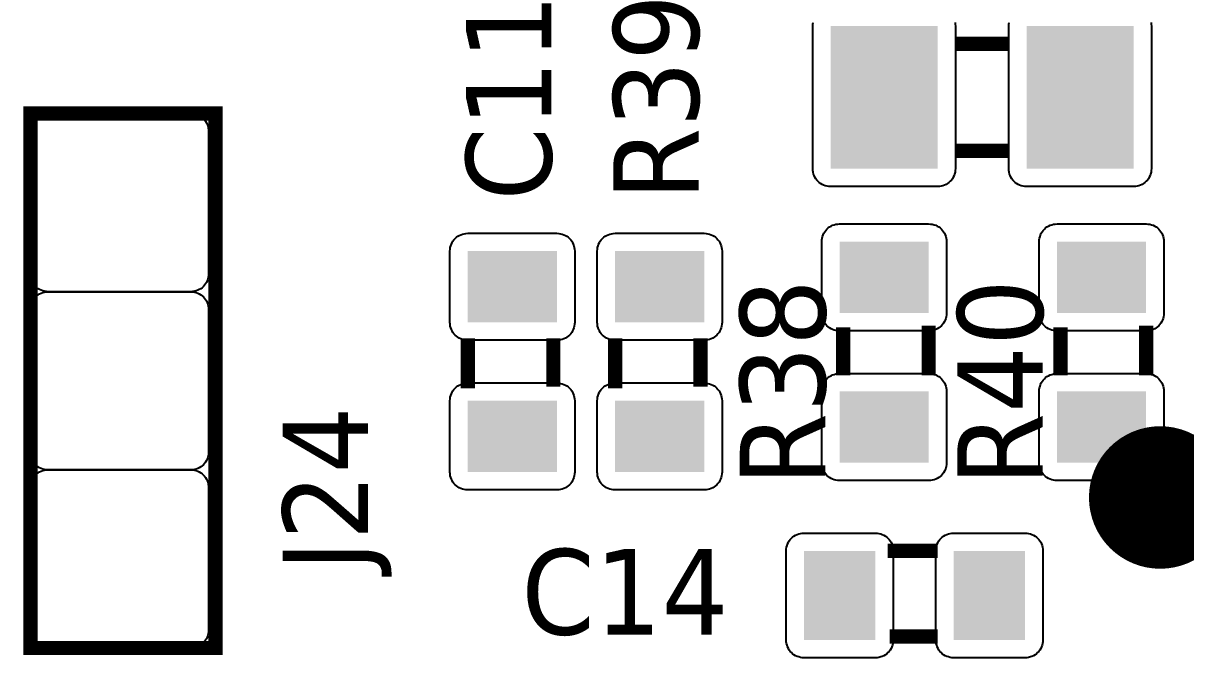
# Model space of a CAD drawing. Header units: millimetres. Extents: x 123.5 to 144.3, y 105.4 to 121.6.
# Drawn here: x 127.36 to 128.534, y 112.084 to 112.725 of the extents above; entities that cross this region are included whole.
import ezdxf

# ---------------------------------------------------------------- set-up
doc = ezdxf.new("R2010")
doc.units = ezdxf.units.MM
doc.layers.add('DESC', color=250, linetype='Continuous')
doc.styles.get("Standard").update_dxf_attribs({"font": 'tahoma.ttf'})

# ---------------------------------------------------------------- blocks, each defined once
blk = doc.blocks.new('RPAD')
blk.add_trace([(-0.5, -0.5), (-0.5, 0.5), (0.5, -0.5), (0.5, 0.5)])
blk = doc.blocks.new('EPAD')
at = {"const_width": 0.5}
blk.add_lwpolyline([(-0.25, 0, 1), (0.25, 0, 1)], format="xyb", close=True, dxfattribs=at)
blk = doc.blocks.new('DIELEC-AUT006')
for points in [[(148.11015, 112.51286), (148.11037, 112.51135), (148.11044, 112.5098), (148.11044, 112.3898), (148.11037, 112.38824), (148.11015, 112.38673), (148.10978, 112.38528), (148.10929, 112.38389), (148.10866, 112.38258), (148.10792, 112.38134), (148.10707, 112.38019), (148.10611, 112.37913), (148.10505, 112.37817), (148.1039, 112.37732), (148.10266, 112.37658), (148.10135, 112.37595), (148.09996, 112.37546), (148.09851, 112.37509), (148.097, 112.37487), (148.09544, 112.3748), (148.00544, 112.3748), (148.00389, 112.37487), (148.00238, 112.37509), (148.00093, 112.37546), (147.99954, 112.37595), (147.99823, 112.37658), (147.99699, 112.37732), (147.99584, 112.37817), (147.99478, 112.37913), (147.99382, 112.38019), (147.99297, 112.38134), (147.99223, 112.38258), (147.9916, 112.38389), (147.99111, 112.38528), (147.99074, 112.38673), (147.99052, 112.38824), (147.99044, 112.3898), (147.99044, 112.5098), (147.99052, 112.51135), (147.99074, 112.51286)], [(148.27515, 112.51286), (148.27537, 112.51135), (148.27544, 112.5098), (148.27544, 112.3898), (148.27537, 112.38824), (148.27515, 112.38673), (148.27478, 112.38528), (148.27429, 112.38389), (148.27366, 112.38258), (148.27292, 112.38134), (148.27207, 112.38019), (148.27111, 112.37913), (148.27005, 112.37817), (148.2689, 112.37732), (148.26766, 112.37658), (148.26635, 112.37595), (148.26496, 112.37546), (148.26351, 112.37509), (148.262, 112.37487), (148.26044, 112.3748), (148.17044, 112.3748), (148.16889, 112.37487), (148.16738, 112.37509), (148.16593, 112.37546), (148.16454, 112.37595), (148.16323, 112.37658), (148.16199, 112.37732), (148.16084, 112.37817), (148.15978, 112.37913), (148.15882, 112.38019), (148.15797, 112.38134), (148.15723, 112.38258), (148.1566, 112.38389), (148.15611, 112.38528), (148.15574, 112.38673), (148.15552, 112.38824), (148.15544, 112.3898), (148.15544, 112.5098), (148.15552, 112.51135), (148.15574, 112.51286)]]:
    blk.add_lwpolyline(points)
at = {"const_width": 0.012}
for points in [[(148.11044, 112.4948), (148.15544, 112.4948)], [(148.11044, 112.4948), (148.15544, 112.4948)], [(148.11044, 112.4948), (148.15544, 112.4948)], [(147.33174, 111.98621), (147.48765, 111.98621), (147.48765, 112.43621), (147.33174, 112.43621), (147.33174, 111.98621)], [(147.33174, 111.98621), (147.48765, 111.98621), (147.48765, 112.43621), (147.33174, 112.43621), (147.33174, 111.98621)], [(147.33174, 111.98621), (147.48765, 111.98621), (147.48765, 112.43621), (147.33174, 112.43621), (147.33174, 111.98621)], [(148.11044, 112.4048), (148.15544, 112.4048)], [(148.11044, 112.4048), (148.15544, 112.4048)], [(148.11044, 112.4048), (148.15544, 112.4048)], [(148.01594, 112.21574), (148.01594, 112.25624)], [(148.01594, 112.21574), (148.01594, 112.25624)], [(148.01594, 112.21574), (148.01594, 112.25624)], [(148.08794, 112.21574), (148.08794, 112.25774)], [(148.08794, 112.21574), (148.08794, 112.25774)], [(148.08794, 112.21574), (148.08794, 112.25774)], [(148.19902, 112.21574), (148.19902, 112.25624)], [(148.19902, 112.21574), (148.19902, 112.25624)], [(148.19902, 112.21574), (148.19902, 112.25624)], [(148.27102, 112.21574), (148.27102, 112.25774)], [(148.27102, 112.21574), (148.27102, 112.25774)], [(148.27102, 112.21574), (148.27102, 112.25774)], [(147.69995, 112.24685), (147.69995, 112.20485)], [(147.69995, 112.24685), (147.69995, 112.20485)], [(147.69995, 112.24685), (147.69995, 112.20485)], [(147.77195, 112.24685), (147.77195, 112.20635)], [(147.77195, 112.24685), (147.77195, 112.20635)], [(147.77195, 112.24685), (147.77195, 112.20635)], [(147.82397, 112.24685), (147.82397, 112.20485)], [(147.82397, 112.24685), (147.82397, 112.20485)], [(147.82397, 112.24685), (147.82397, 112.20485)], [(147.89597, 112.24685), (147.89597, 112.20635)], [(147.89597, 112.24685), (147.89597, 112.20635)], [(147.89597, 112.24685), (147.89597, 112.20635)], [(148.09553, 112.068), (148.05353, 112.068)], [(148.09553, 112.068), (148.05353, 112.068)], [(148.09553, 112.068), (148.05353, 112.068)], [(148.09553, 111.996), (148.05503, 111.996)], [(148.09553, 111.996), (148.05503, 111.996)], [(148.09553, 111.996), (148.05503, 111.996)]]:
    blk.add_lwpolyline(points, dxfattribs=at)
for points in [[(147.48174, 112.42121), (147.48174, 112.30121), (147.48167, 112.29965), (147.48145, 112.29815), (147.48108, 112.2967), (147.48059, 112.29531), (147.47996, 112.294), (147.47922, 112.29276), (147.47837, 112.29161), (147.47741, 112.29055), (147.47635, 112.28959), (147.4752, 112.28874), (147.47396, 112.28799), (147.47265, 112.28737), (147.47126, 112.28687), (147.46981, 112.28651), (147.4683, 112.28629), (147.46674, 112.28621), (147.34674, 112.28621), (147.34519, 112.28629), (147.34368, 112.28651), (147.34223, 112.28687), (147.34084, 112.28737), (147.33953, 112.28799), (147.33829, 112.28874), (147.33714, 112.28959), (147.33608, 112.29055), (147.33512, 112.29161), (147.33427, 112.29276), (147.33352, 112.294), (147.3329, 112.29531), (147.33241, 112.2967), (147.33204, 112.29815), (147.33182, 112.29965), (147.33174, 112.30121), (147.33174, 112.42121), (147.33182, 112.42277), (147.33204, 112.42428), (147.33241, 112.42573), (147.3329, 112.42712), (147.33352, 112.42843), (147.33427, 112.42967), (147.33512, 112.43082), (147.33608, 112.43188), (147.33714, 112.43284), (147.33829, 112.43369), (147.33953, 112.43443), (147.34084, 112.43506), (147.34223, 112.43555), (147.34368, 112.43592), (147.34519, 112.43614), (147.34674, 112.43621), (147.46674, 112.43621), (147.4683, 112.43614), (147.46981, 112.43592), (147.47126, 112.43555), (147.47265, 112.43506), (147.47396, 112.43443), (147.4752, 112.43369), (147.47635, 112.43284), (147.47741, 112.43188), (147.47837, 112.43082), (147.47922, 112.42967), (147.47996, 112.42843), (147.48059, 112.42712), (147.48108, 112.42573), (147.48145, 112.42428), (147.48167, 112.42277), (147.48174, 112.42121)], [(147.99794, 112.26824), (147.99794, 112.32824), (147.99802, 112.3298), (147.99824, 112.3313), (147.99861, 112.33275), (147.9991, 112.33414), (147.99972, 112.33545), (148.00047, 112.33669), (148.00132, 112.33784), (148.00228, 112.3389), (148.00334, 112.33986), (148.00449, 112.34071), (148.00573, 112.34146), (148.00704, 112.34208), (148.00843, 112.34257), (148.00988, 112.34294), (148.01139, 112.34316), (148.01294, 112.34324), (148.08794, 112.34324), (148.0895, 112.34316), (148.09101, 112.34294), (148.09246, 112.34257), (148.09385, 112.34208), (148.09516, 112.34146), (148.0964, 112.34071), (148.09755, 112.33986), (148.09861, 112.3389), (148.09957, 112.33784), (148.10042, 112.33669), (148.10117, 112.33545), (148.10179, 112.33414), (148.10228, 112.33275), (148.10265, 112.3313), (148.10287, 112.3298), (148.10294, 112.32824), (148.10294, 112.26824), (148.10287, 112.26668), (148.10265, 112.26517), (148.10228, 112.26372), (148.10179, 112.26233), (148.10117, 112.26102), (148.10042, 112.25978), (148.09957, 112.25863), (148.09861, 112.25757), (148.09755, 112.25661), (148.0964, 112.25576), (148.09516, 112.25502), (148.09385, 112.25439), (148.09246, 112.2539), (148.09101, 112.25353), (148.0895, 112.25331), (148.08794, 112.25324), (148.01294, 112.25324), (148.01139, 112.25331), (148.00988, 112.25353), (148.00843, 112.2539), (148.00704, 112.25439), (148.00573, 112.25502), (148.00449, 112.25576), (148.00334, 112.25661), (148.00228, 112.25757), (148.00132, 112.25863), (148.00047, 112.25978), (147.99972, 112.26102), (147.9991, 112.26233), (147.99861, 112.26372), (147.99824, 112.26517), (147.99802, 112.26668), (147.99794, 112.26824)], [(148.18102, 112.26824), (148.18102, 112.32824), (148.18109, 112.3298), (148.18131, 112.3313), (148.18168, 112.33275), (148.18217, 112.33414), (148.18279, 112.33545), (148.18354, 112.33669), (148.18439, 112.33784), (148.18535, 112.3389), (148.18641, 112.33986), (148.18756, 112.34071), (148.1888, 112.34146), (148.19011, 112.34208), (148.1915, 112.34257), (148.19295, 112.34294), (148.19446, 112.34316), (148.19602, 112.34324), (148.27102, 112.34324), (148.27258, 112.34316), (148.27408, 112.34294), (148.27553, 112.34257), (148.27692, 112.34208), (148.27823, 112.34146), (148.27947, 112.34071), (148.28062, 112.33986), (148.28168, 112.3389), (148.28264, 112.33784), (148.28349, 112.33669), (148.28424, 112.33545), (148.28486, 112.33414), (148.28535, 112.33275), (148.28572, 112.3313), (148.28594, 112.3298), (148.28602, 112.32824), (148.28602, 112.26824), (148.28594, 112.26668), (148.28572, 112.26517), (148.28535, 112.26372), (148.28486, 112.26233), (148.28424, 112.26102), (148.28349, 112.25978), (148.28264, 112.25863), (148.28168, 112.25757), (148.28062, 112.25661), (148.27947, 112.25576), (148.27823, 112.25502), (148.27692, 112.25439), (148.27553, 112.2539), (148.27408, 112.25353), (148.27258, 112.25331), (148.27102, 112.25324), (148.19602, 112.25324), (148.19446, 112.25331), (148.19295, 112.25353), (148.1915, 112.2539), (148.19011, 112.25439), (148.1888, 112.25502), (148.18756, 112.25576), (148.18641, 112.25661), (148.18535, 112.25757), (148.18439, 112.25863), (148.18354, 112.25978), (148.18279, 112.26102), (148.18217, 112.26233), (148.18168, 112.26372), (148.18131, 112.26517), (148.18109, 112.26668), (148.18102, 112.26824)], [(147.78995, 112.32035), (147.78995, 112.26035), (147.78988, 112.25879), (147.78965, 112.25728), (147.78929, 112.25583), (147.7888, 112.25444), (147.78817, 112.25313), (147.78743, 112.25189), (147.78658, 112.25074), (147.78562, 112.24968), (147.78456, 112.24872), (147.78341, 112.24787), (147.78217, 112.24713), (147.78086, 112.2465), (147.77947, 112.24601), (147.77802, 112.24564), (147.77651, 112.24542), (147.77495, 112.24535), (147.69995, 112.24535), (147.69839, 112.24542), (147.69689, 112.24564), (147.69544, 112.24601), (147.69405, 112.2465), (147.69274, 112.24713), (147.6915, 112.24787), (147.69035, 112.24872), (147.68929, 112.24968), (147.68833, 112.25074), (147.68747, 112.25189), (147.68673, 112.25313), (147.68611, 112.25444), (147.68561, 112.25583), (147.68525, 112.25728), (147.68503, 112.25879), (147.68495, 112.26035), (147.68495, 112.32035), (147.68503, 112.32191), (147.68525, 112.32341), (147.68561, 112.32486), (147.68611, 112.32625), (147.68673, 112.32756), (147.68747, 112.3288), (147.68833, 112.32995), (147.68929, 112.33101), (147.69035, 112.33197), (147.6915, 112.33282), (147.69274, 112.33357), (147.69405, 112.33419), (147.69544, 112.33468), (147.69689, 112.33505), (147.69839, 112.33527), (147.69995, 112.33535), (147.77495, 112.33535), (147.77651, 112.33527), (147.77802, 112.33505), (147.77947, 112.33468), (147.78086, 112.33419), (147.78217, 112.33357), (147.78341, 112.33282), (147.78456, 112.33197), (147.78562, 112.33101), (147.78658, 112.32995), (147.78743, 112.3288), (147.78817, 112.32756), (147.7888, 112.32625), (147.78929, 112.32486), (147.78965, 112.32341), (147.78988, 112.32191), (147.78995, 112.32035)], [(147.91397, 112.32035), (147.91397, 112.26035), (147.91389, 112.25879), (147.91367, 112.25728), (147.91331, 112.25583), (147.91281, 112.25444), (147.91219, 112.25313), (147.91145, 112.25189), (147.91059, 112.25074), (147.90963, 112.24968), (147.90857, 112.24872), (147.90742, 112.24787), (147.90619, 112.24713), (147.90487, 112.2465), (147.90349, 112.24601), (147.90203, 112.24564), (147.90053, 112.24542), (147.89897, 112.24535), (147.82397, 112.24535), (147.82241, 112.24542), (147.8209, 112.24564), (147.81945, 112.24601), (147.81806, 112.2465), (147.81675, 112.24713), (147.81551, 112.24787), (147.81436, 112.24872), (147.8133, 112.24968), (147.81234, 112.25074), (147.81149, 112.25189), (147.81075, 112.25313), (147.81013, 112.25444), (147.80963, 112.25583), (147.80927, 112.25728), (147.80904, 112.25879), (147.80897, 112.26035), (147.80897, 112.32035), (147.80904, 112.32191), (147.80927, 112.32341), (147.80963, 112.32486), (147.81013, 112.32625), (147.81075, 112.32756), (147.81149, 112.3288), (147.81234, 112.32995), (147.8133, 112.33101), (147.81436, 112.33197), (147.81551, 112.33282), (147.81675, 112.33357), (147.81806, 112.33419), (147.81945, 112.33468), (147.8209, 112.33505), (147.82241, 112.33527), (147.82397, 112.33535), (147.89897, 112.33535), (147.90053, 112.33527), (147.90203, 112.33505), (147.90349, 112.33468), (147.90487, 112.33419), (147.90619, 112.33357), (147.90742, 112.33282), (147.90857, 112.33197), (147.90963, 112.33101), (147.91059, 112.32995), (147.91145, 112.3288), (147.91219, 112.32756), (147.91281, 112.32625), (147.91331, 112.32486), (147.91367, 112.32341), (147.91389, 112.32191), (147.91397, 112.32035)], [(147.48174, 112.27121), (147.48174, 112.15121), (147.48167, 112.14965), (147.48145, 112.14815), (147.48108, 112.1467), (147.48059, 112.14531), (147.47996, 112.144), (147.47922, 112.14276), (147.47837, 112.14161), (147.47741, 112.14055), (147.47635, 112.13959), (147.4752, 112.13874), (147.47396, 112.13799), (147.47265, 112.13737), (147.47126, 112.13687), (147.46981, 112.13651), (147.4683, 112.13629), (147.46674, 112.13621), (147.34674, 112.13621), (147.34519, 112.13629), (147.34368, 112.13651), (147.34223, 112.13687), (147.34084, 112.13737), (147.33953, 112.13799), (147.33829, 112.13874), (147.33714, 112.13959), (147.33608, 112.14055), (147.33512, 112.14161), (147.33427, 112.14276), (147.33352, 112.144), (147.3329, 112.14531), (147.33241, 112.1467), (147.33204, 112.14815), (147.33182, 112.14965), (147.33174, 112.15121), (147.33174, 112.27121), (147.33182, 112.27277), (147.33204, 112.27428), (147.33241, 112.27573), (147.3329, 112.27712), (147.33352, 112.27843), (147.33427, 112.27967), (147.33512, 112.28082), (147.33608, 112.28188), (147.33714, 112.28284), (147.33829, 112.28369), (147.33953, 112.28443), (147.34084, 112.28506), (147.34223, 112.28555), (147.34368, 112.28592), (147.34519, 112.28614), (147.34674, 112.28621), (147.46674, 112.28621), (147.4683, 112.28614), (147.46981, 112.28592), (147.47126, 112.28555), (147.47265, 112.28506), (147.47396, 112.28443), (147.4752, 112.28369), (147.47635, 112.28284), (147.47741, 112.28188), (147.47837, 112.28082), (147.47922, 112.27967), (147.47996, 112.27843), (147.48059, 112.27712), (147.48108, 112.27573), (147.48145, 112.27428), (147.48167, 112.27277), (147.48174, 112.27121)], [(147.99794, 112.14224), (147.99794, 112.20224), (147.99802, 112.2038), (147.99824, 112.2053), (147.99861, 112.20675), (147.9991, 112.20814), (147.99972, 112.20945), (148.00047, 112.21069), (148.00132, 112.21184), (148.00228, 112.2129), (148.00334, 112.21386), (148.00449, 112.21471), (148.00573, 112.21546), (148.00704, 112.21608), (148.00843, 112.21657), (148.00988, 112.21694), (148.01139, 112.21716), (148.01294, 112.21724), (148.08794, 112.21724), (148.0895, 112.21716), (148.09101, 112.21694), (148.09246, 112.21657), (148.09385, 112.21608), (148.09516, 112.21546), (148.0964, 112.21471), (148.09755, 112.21386), (148.09861, 112.2129), (148.09957, 112.21184), (148.10042, 112.21069), (148.10117, 112.20945), (148.10179, 112.20814), (148.10228, 112.20675), (148.10265, 112.2053), (148.10287, 112.2038), (148.10294, 112.20224), (148.10294, 112.14224), (148.10287, 112.14068), (148.10265, 112.13917), (148.10228, 112.13772), (148.10179, 112.13633), (148.10117, 112.13502), (148.10042, 112.13378), (148.09957, 112.13263), (148.09861, 112.13157), (148.09755, 112.13061), (148.0964, 112.12976), (148.09516, 112.12902), (148.09385, 112.12839), (148.09246, 112.1279), (148.09101, 112.12753), (148.0895, 112.12731), (148.08794, 112.12724), (148.01294, 112.12724), (148.01139, 112.12731), (148.00988, 112.12753), (148.00843, 112.1279), (148.00704, 112.12839), (148.00573, 112.12902), (148.00449, 112.12976), (148.00334, 112.13061), (148.00228, 112.13157), (148.00132, 112.13263), (148.00047, 112.13378), (147.99972, 112.13502), (147.9991, 112.13633), (147.99861, 112.13772), (147.99824, 112.13917), (147.99802, 112.14068), (147.99794, 112.14224)], [(148.18102, 112.14224), (148.18102, 112.20224), (148.18109, 112.2038), (148.18131, 112.2053), (148.18168, 112.20675), (148.18217, 112.20814), (148.18279, 112.20945), (148.18354, 112.21069), (148.18439, 112.21184), (148.18535, 112.2129), (148.18641, 112.21386), (148.18756, 112.21471), (148.1888, 112.21546), (148.19011, 112.21608), (148.1915, 112.21657), (148.19295, 112.21694), (148.19446, 112.21716), (148.19602, 112.21724), (148.27102, 112.21724), (148.27258, 112.21716), (148.27408, 112.21694), (148.27553, 112.21657), (148.27692, 112.21608), (148.27823, 112.21546), (148.27947, 112.21471), (148.28062, 112.21386), (148.28168, 112.2129), (148.28264, 112.21184), (148.28349, 112.21069), (148.28424, 112.20945), (148.28486, 112.20814), (148.28535, 112.20675), (148.28572, 112.2053), (148.28594, 112.2038), (148.28602, 112.20224), (148.28602, 112.14224), (148.28594, 112.14068), (148.28572, 112.13917), (148.28535, 112.13772), (148.28486, 112.13633), (148.28424, 112.13502), (148.28349, 112.13378), (148.28264, 112.13263), (148.28168, 112.13157), (148.28062, 112.13061), (148.27947, 112.12976), (148.27823, 112.12902), (148.27692, 112.12839), (148.27553, 112.1279), (148.27408, 112.12753), (148.27258, 112.12731), (148.27102, 112.12724), (148.19602, 112.12724), (148.19446, 112.12731), (148.19295, 112.12753), (148.1915, 112.1279), (148.19011, 112.12839), (148.1888, 112.12902), (148.18756, 112.12976), (148.18641, 112.13061), (148.18535, 112.13157), (148.18439, 112.13263), (148.18354, 112.13378), (148.18279, 112.13502), (148.18217, 112.13633), (148.18168, 112.13772), (148.18131, 112.13917), (148.18109, 112.14068), (148.18102, 112.14224)], [(147.78995, 112.19435), (147.78995, 112.13435), (147.78988, 112.13279), (147.78965, 112.13128), (147.78929, 112.12983), (147.7888, 112.12844), (147.78817, 112.12713), (147.78743, 112.12589), (147.78658, 112.12474), (147.78562, 112.12368), (147.78456, 112.12272), (147.78341, 112.12187), (147.78217, 112.12113), (147.78086, 112.1205), (147.77947, 112.12001), (147.77802, 112.11964), (147.77651, 112.11942), (147.77495, 112.11935), (147.69995, 112.11935), (147.69839, 112.11942), (147.69689, 112.11964), (147.69544, 112.12001), (147.69405, 112.1205), (147.69274, 112.12113), (147.6915, 112.12187), (147.69035, 112.12272), (147.68929, 112.12368), (147.68833, 112.12474), (147.68747, 112.12589), (147.68673, 112.12713), (147.68611, 112.12844), (147.68561, 112.12983), (147.68525, 112.13128), (147.68503, 112.13279), (147.68495, 112.13435), (147.68495, 112.19435), (147.68503, 112.19591), (147.68525, 112.19741), (147.68561, 112.19886), (147.68611, 112.20025), (147.68673, 112.20156), (147.68747, 112.2028), (147.68833, 112.20395), (147.68929, 112.20501), (147.69035, 112.20597), (147.6915, 112.20682), (147.69274, 112.20757), (147.69405, 112.20819), (147.69544, 112.20868), (147.69689, 112.20905), (147.69839, 112.20927), (147.69995, 112.20935), (147.77495, 112.20935), (147.77651, 112.20927), (147.77802, 112.20905), (147.77947, 112.20868), (147.78086, 112.20819), (147.78217, 112.20757), (147.78341, 112.20682), (147.78456, 112.20597), (147.78562, 112.20501), (147.78658, 112.20395), (147.78743, 112.2028), (147.78817, 112.20156), (147.7888, 112.20025), (147.78929, 112.19886), (147.78965, 112.19741), (147.78988, 112.19591), (147.78995, 112.19435)], [(147.91397, 112.19435), (147.91397, 112.13435), (147.91389, 112.13279), (147.91367, 112.13128), (147.91331, 112.12983), (147.91281, 112.12844), (147.91219, 112.12713), (147.91145, 112.12589), (147.91059, 112.12474), (147.90963, 112.12368), (147.90857, 112.12272), (147.90742, 112.12187), (147.90619, 112.12113), (147.90487, 112.1205), (147.90349, 112.12001), (147.90203, 112.11964), (147.90053, 112.11942), (147.89897, 112.11935), (147.82397, 112.11935), (147.82241, 112.11942), (147.8209, 112.11964), (147.81945, 112.12001), (147.81806, 112.1205), (147.81675, 112.12113), (147.81551, 112.12187), (147.81436, 112.12272), (147.8133, 112.12368), (147.81234, 112.12474), (147.81149, 112.12589), (147.81075, 112.12713), (147.81013, 112.12844), (147.80963, 112.12983), (147.80927, 112.13128), (147.80904, 112.13279), (147.80897, 112.13435), (147.80897, 112.19435), (147.80904, 112.19591), (147.80927, 112.19741), (147.80963, 112.19886), (147.81013, 112.20025), (147.81075, 112.20156), (147.81149, 112.2028), (147.81234, 112.20395), (147.8133, 112.20501), (147.81436, 112.20597), (147.81551, 112.20682), (147.81675, 112.20757), (147.81806, 112.20819), (147.81945, 112.20868), (147.8209, 112.20905), (147.82241, 112.20927), (147.82397, 112.20935), (147.89897, 112.20935), (147.90053, 112.20927), (147.90203, 112.20905), (147.90349, 112.20868), (147.90487, 112.20819), (147.90619, 112.20757), (147.90742, 112.20682), (147.90857, 112.20597), (147.90963, 112.20501), (147.91059, 112.20395), (147.91145, 112.2028), (147.91219, 112.20156), (147.91281, 112.20025), (147.91331, 112.19886), (147.91367, 112.19741), (147.91389, 112.19591), (147.91397, 112.19435)], [(147.48174, 112.12121), (147.48174, 112.00121), (147.48167, 111.99965), (147.48145, 111.99815), (147.48108, 111.9967), (147.48059, 111.99531), (147.47996, 111.994), (147.47922, 111.99276), (147.47837, 111.99161), (147.47741, 111.99055), (147.47635, 111.98959), (147.4752, 111.98874), (147.47396, 111.98799), (147.47265, 111.98737), (147.47126, 111.98687), (147.46981, 111.98651), (147.4683, 111.98629), (147.46674, 111.98621), (147.34674, 111.98621), (147.34519, 111.98629), (147.34368, 111.98651), (147.34223, 111.98687), (147.34084, 111.98737), (147.33953, 111.98799), (147.33829, 111.98874), (147.33714, 111.98959), (147.33608, 111.99055), (147.33512, 111.99161), (147.33427, 111.99276), (147.33352, 111.994), (147.3329, 111.99531), (147.33241, 111.9967), (147.33204, 111.99815), (147.33182, 111.99965), (147.33174, 112.00121), (147.33174, 112.12121), (147.33182, 112.12277), (147.33204, 112.12428), (147.33241, 112.12573), (147.3329, 112.12712), (147.33352, 112.12843), (147.33427, 112.12967), (147.33512, 112.13082), (147.33608, 112.13188), (147.33714, 112.13284), (147.33829, 112.13369), (147.33953, 112.13443), (147.34084, 112.13506), (147.34223, 112.13555), (147.34368, 112.13592), (147.34519, 112.13614), (147.34674, 112.13621), (147.46674, 112.13621), (147.4683, 112.13614), (147.46981, 112.13592), (147.47126, 112.13555), (147.47265, 112.13506), (147.47396, 112.13443), (147.4752, 112.13369), (147.47635, 112.13284), (147.47741, 112.13188), (147.47837, 112.13082), (147.47922, 112.12967), (147.47996, 112.12843), (147.48059, 112.12712), (147.48108, 112.12573), (147.48145, 112.12428), (147.48167, 112.12277), (147.48174, 112.12121)], [(148.04303, 111.978), (147.98303, 111.978), (147.98147, 111.97808), (147.97996, 111.9783), (147.97851, 111.97867), (147.97712, 111.97916), (147.97581, 111.97978), (147.97457, 111.98053), (147.97342, 111.98138), (147.97236, 111.98234), (147.9714, 111.9834), (147.97055, 111.98455), (147.96981, 111.98579), (147.96919, 111.9871), (147.96869, 111.98849), (147.96833, 111.98994), (147.9681, 111.99145), (147.96803, 111.993), (147.96803, 112.068), (147.9681, 112.06956), (147.96833, 112.07107), (147.96869, 112.07252), (147.96919, 112.07391), (147.96981, 112.07522), (147.97055, 112.07646), (147.9714, 112.07761), (147.97236, 112.07867), (147.97342, 112.07963), (147.97457, 112.08048), (147.97581, 112.08123), (147.97712, 112.08185), (147.97851, 112.08234), (147.97996, 112.08271), (147.98147, 112.08293), (147.98303, 112.083), (148.04303, 112.083), (148.04459, 112.08293), (148.04609, 112.08271), (148.04754, 112.08234), (148.04893, 112.08185), (148.05025, 112.08123), (148.05148, 112.08048), (148.05263, 112.07963), (148.05369, 112.07867), (148.05465, 112.07761), (148.05551, 112.07646), (148.05625, 112.07522), (148.05687, 112.07391), (148.05737, 112.07252), (148.05773, 112.07107), (148.05795, 112.06956), (148.05803, 112.068), (148.05803, 111.993), (148.05795, 111.99145), (148.05773, 111.98994), (148.05737, 111.98849), (148.05687, 111.9871), (148.05625, 111.98579), (148.05551, 111.98455), (148.05465, 111.9834), (148.05369, 111.98234), (148.05263, 111.98138), (148.05148, 111.98053), (148.05025, 111.97978), (148.04893, 111.97916), (148.04754, 111.97867), (148.04609, 111.9783), (148.04459, 111.97808), (148.04303, 111.978)], [(148.16903, 111.978), (148.10903, 111.978), (148.10747, 111.97808), (148.10596, 111.9783), (148.10451, 111.97867), (148.10312, 111.97916), (148.10181, 111.97978), (148.10057, 111.98053), (148.09942, 111.98138), (148.09836, 111.98234), (148.0974, 111.9834), (148.09655, 111.98455), (148.09581, 111.98579), (148.09519, 111.9871), (148.09469, 111.98849), (148.09433, 111.98994), (148.0941, 111.99145), (148.09403, 111.993), (148.09403, 112.068), (148.0941, 112.06956), (148.09433, 112.07107), (148.09469, 112.07252), (148.09519, 112.07391), (148.09581, 112.07522), (148.09655, 112.07646), (148.0974, 112.07761), (148.09836, 112.07867), (148.09942, 112.07963), (148.10057, 112.08048), (148.10181, 112.08123), (148.10312, 112.08185), (148.10451, 112.08234), (148.10596, 112.08271), (148.10747, 112.08293), (148.10903, 112.083), (148.16903, 112.083), (148.17059, 112.08293), (148.17209, 112.08271), (148.17354, 112.08234), (148.17493, 112.08185), (148.17625, 112.08123), (148.17748, 112.08048), (148.17863, 112.07963), (148.17969, 112.07867), (148.18065, 112.07761), (148.18151, 112.07646), (148.18225, 112.07522), (148.18287, 112.07391), (148.18337, 112.07252), (148.18373, 112.07107), (148.18395, 112.06956), (148.18403, 112.068), (148.18403, 111.993), (148.18395, 111.99145), (148.18373, 111.98994), (148.18337, 111.98849), (148.18287, 111.9871), (148.18225, 111.98579), (148.18151, 111.98455), (148.18065, 111.9834), (148.17969, 111.98234), (148.17863, 111.98138), (148.17748, 111.98053), (148.17625, 111.97978), (148.17493, 111.97916), (148.17354, 111.97867), (148.17209, 111.9783), (148.17059, 111.97808), (148.16903, 111.978)]]:
    blk.add_lwpolyline(points, close=True)
at = {"yscale": 0.12, "zscale": 1.5}
for name, p, xscale in [('RPAD', (148.05044, 112.4498), 0.09), ('RPAD', (148.21544, 112.4498), 0.09), ('EPAD', (148.28287, 112.11295), 0.12)]:
    blk.add_blockref(name, p, dxfattribs=dict(at, xscale=xscale))
at = {"xscale": 0.06, "yscale": 0.07500000000000001, "zscale": 1.5}
for p, rotation in [((147.73745, 112.29035), 270), ((147.86147, 112.29035), 270), ((148.05044, 112.29824), 90), ((148.23352, 112.29824), 90), ((148.05044, 112.17224), 90), ((148.23352, 112.17224), 90), ((147.73745, 112.16435), 270), ((147.86147, 112.16435), 270), ((148.01303, 112.0305), 180), ((148.13903, 112.0305), 180)]:
    blk.add_blockref('RPAD', p, dxfattribs=dict(at, rotation=rotation))
at = {"width": 1.041667}
for s, p in [('C11', (147.77037, 112.36288)), ('C11', (147.77037, 112.36288)), ('C11', (147.77037, 112.36288)), ('R39', (147.89439, 112.36288)), ('R39', (147.89439, 112.36288)), ('R39', (147.89439, 112.36288)), ('R38', (148.00094, 112.12274)), ('R38', (148.00094, 112.12274)), ('R38', (148.00094, 112.12274)), ('R40', (148.18402, 112.12274)), ('R40', (148.18402, 112.12274)), ('R40', (148.18402, 112.12274)), ('J24', (147.61599, 112.05088)), ('J24', (147.61599, 112.05088)), ('J24', (147.61599, 112.05088))]:
    blk.add_text(s, height=0.072, rotation=90, dxfattribs=at).set_placement(p)
blk.add_text('C14', height=0.072, dxfattribs=at).set_placement((147.74502, 111.99759))
blk.add_text('C14', height=0.072, dxfattribs=at).set_placement((147.74502, 111.99759))
blk.add_text('C14', height=0.072, dxfattribs=at).set_placement((147.74502, 111.99759))

msp = doc.modelspace()

# ---------------------------------------------------------------- block references
at = {"layer": 'DESC', "xscale": 1.2, "yscale": 1.2, "zscale": 1.2}
msp.add_blockref('DIELEC-AUT006', (-49.4312, -22.2901), dxfattribs=at)

doc.saveas('drawing.dxf')
